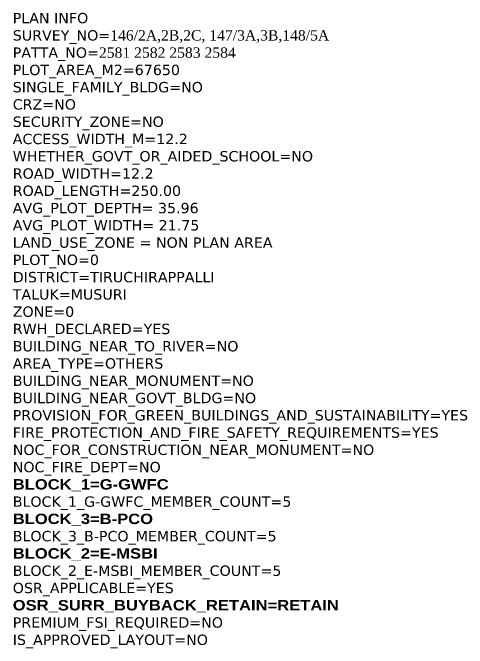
# Model space of a CAD drawing. Header units: metres. Extents: x 1610 to 5629, y 732 to 3974.
# Drawn here: x 1694.4 to 1738.3, y 835.3 to 896.7 of the extents above; entities that cross this region are included whole.
import ezdxf

# ---------------------------------------------------------------- set-up
doc = ezdxf.new("R2010")
doc.units = ezdxf.units.M
doc.header["$MEASUREMENT"] = 0
doc.layers.add('PLAN_INFO', color=1, linetype='Continuous', plot=False)
doc.styles.get("Standard").update_dxf_attribs({"font": 'verdana.ttf', "height": 0.23})

msp = doc.modelspace()

# ---------------------------------------------------------------- texts
at = {"layer": 'PLAN_INFO', "insert": (1694.383, 896.647), "char_height": 1, "width": 44.84834, "attachment_point": 1}
msp.add_mtext('PLAN INFO\\PSURVEY_NO={\\fTimes New Roman|b0|i0|c0|p18;\\C7;146/2A,2B,2C, 147/3A,3B,148/5A}\\PPATTA_NO={\\fTimes New Roman|b0|i0|c0|p18;\\C7;2581 2582 2583 2584}\\PPLOT_AREA_M2=67650\\PSINGLE_FAMILY_BLDG=NO\\PCRZ=NO\\PSECURITY_ZONE=NO\\PACCESS_WIDTH_M=12.2\\PWHETHER_GOVT_OR_AIDED_SCHOOL=NO\\PROAD_WIDTH=12.2\\PROAD_LENGTH=250.00\\PAVG_PLOT_DEPTH= 35.96\\PAVG_PLOT_WIDTH= 21.75\\PLAND_USE_ZONE = NON PLAN AREA\\PPLOT_NO=0\\PDISTRICT=TIRUCHIRAPPALLI\\PTALUK=MUSURI\\PZONE=0\\PRWH_DECLARED=YES\\PBUILDING_NEAR_TO_RIVER=NO\\PAREA_TYPE=OTHERS\\PBUILDING_NEAR_MONUMENT=NO\\PBUILDING_NEAR_GOVT_BLDG=NO\\PPROVISION_FOR_GREEN_BUILDINGS_AND_SUSTAINABILITY=YES\\PFIRE_PROTECTION_AND_FIRE_SAFETY_REQUIREMENTS=YES\\PNOC_FOR_CONSTRUCTION_NEAR_MONUMENT=NO\\PNOC_FIRE_DEPT=NO\\P{\\fArial Black|b0|i0|c0|p34;BLOCK_1=G-GWFC}\\PBLOCK_1_G-GWFC_MEMBER_COUNT=5\\P{\\fArial Black|b0|i0|c0|p34;BLOCK_3=B-PCO}\\PBLOCK_3_B-PCO_MEMBER_COUNT=5\\P{\\fArial Black|b0|i0|c0|p34;BLOCK_2=E-MSBI\\P}BLOCK_2_E-MSBI_MEMBER_COUNT=5\\POSR_APPLICABLE=YES\\P{\\fArial Black|b0|i0|c0|p34;OSR_SURR_BUYBACK_RETAIN=RETAIN}\\PPREMIUM_FSI_REQUIRED=NO\\PIS_APPROVED_LAYOUT=NO', dxfattribs=at)

doc.saveas('drawing.dxf')
